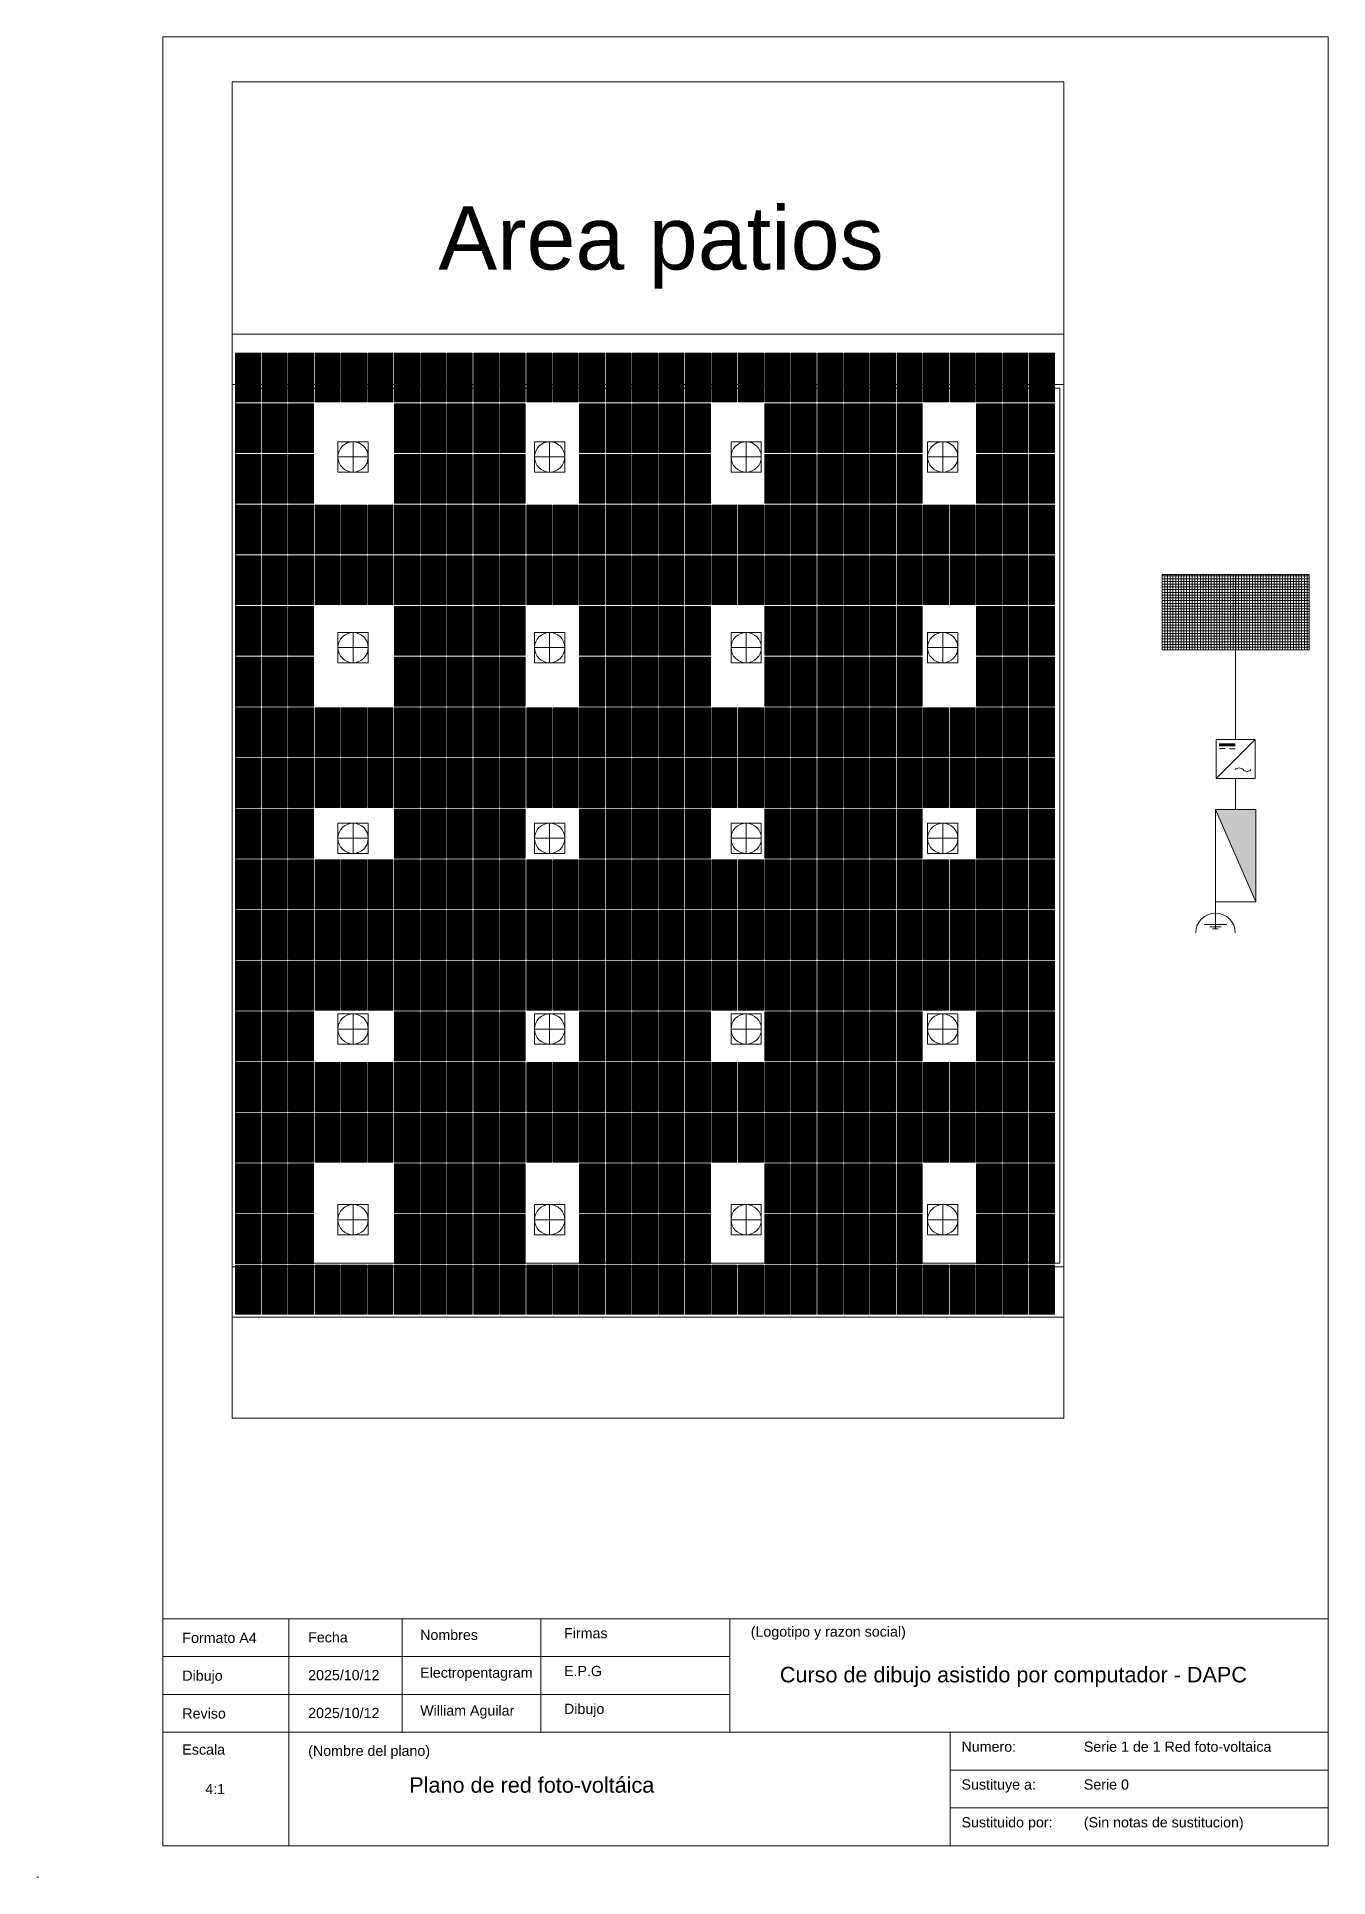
# Paper-space layout 'A4 PLANO DE RED FOTO-VOLTAICA' of a CAD drawing. Header units: millimetres. Extents: x 0 to 205, y 0 to 292.
# The model-space entities are those that its viewports show. They can reach past a viewport. Long polylines and large blocks are cut down to what shows.
import ezdxf

# ---------------------------------------------------------------- set-up
doc = ezdxf.new("R2010")
doc.units = ezdxf.units.MM
doc.linetypes.add('ACAD_ISO06W100', pattern=[36, 24, -3, 0, -3, 0, -3, 0, -3])
doc.layers.get('0').update_dxf_attribs({"lineweight": 13})
for name, color, linetype, lineweight in [('A-AREA', 7, 'Continuous', 5), ('A-ROOF', 200, 'Continuous', 13), ('A-WALL', 253, 'Continuous', 15), ('E-GRND', 5, 'Continuous', 13), ('E-LITE', 40, 'Continuous', 13), ('E-POWR', 150, 'Continuous', 13), ('S-STRS', 4, 'Continuous', 13)]:
    doc.layers.add(name, color=color, linetype=linetype, lineweight=lineweight)
doc.styles.get("Standard").update_dxf_attribs({"font": 'arial.ttf'})

# ---------------------------------------------------------------- blocks, each defined once
blk = doc.blocks.new('*U140')
at = {"layer": 'S-STRS'}
for p, q in [((0.6, 0.6), (-0.6, 0.6)), ((-0.6, -0.6), (-0.6, 0.6)), ((-0.6, 0), (0.6, 0)), ((0, -0.6), (0, 0.6)), ((0.6, -0.6), (0.6, 0.6)), ((-0.6, -0.6), (0.6, -0.6))]:
    blk.add_line(p, q, dxfattribs=at)
blk.add_circle((0, 0), 0.6, dxfattribs=at)
blk = doc.blocks.new('*U141')
at = {"layer": 'S-STRS', "color": 0, "linetype": 'ByBlock', "lineweight": -2, "transparency": 16777216}
for p in [(0, 30.256), (7.8, 30.256), (15.6, 30.256), (23.4, 30.256), (0, 22.692), (7.8, 22.692), (15.6, 22.692), (23.4, 22.692), (0, 15.128), (7.8, 15.128), (15.6, 15.128), (23.4, 15.128), (0, 7.564), (7.8, 7.564), (15.6, 7.564), (23.4, 7.564), (0, 0), (7.8, 0), (15.6, 0), (23.4, 0)]:
    blk.add_blockref('*U140', p, dxfattribs=at)
blk = doc.blocks.new('PanelSolar')
at = {"layer": 'E-POWR', "lineweight": 20}
for p, q in [((1389.953, 33.497), (1388.961, 33.497)), ((1388.961, 33.497), (1388.961, 31.562)), ((1388.961, 33.47), (1389.953, 33.47)), ((1388.961, 33.434), (1389.953, 33.434)), ((1388.961, 33.398), (1389.953, 33.398)), ((1388.981, 31.562), (1388.981, 33.497)), ((1389.017, 31.562), (1389.017, 33.497)), ((1389.053, 31.562), (1389.053, 33.497)), ((1389.089, 31.562), (1389.089, 33.497)), ((1389.125, 31.562), (1389.125, 33.497)), ((1389.161, 31.562), (1389.161, 33.497)), ((1389.197, 31.562), (1389.197, 33.497)), ((1389.233, 31.562), (1389.233, 33.497)), ((1389.269, 31.562), (1389.269, 33.497)), ((1389.305, 31.562), (1389.305, 33.497)), ((1389.341, 31.562), (1389.341, 33.497)), ((1389.377, 31.562), (1389.377, 33.497)), ((1389.413, 31.562), (1389.413, 33.497)), ((1389.449, 31.562), (1389.449, 33.497)), ((1389.485, 31.562), (1389.485, 33.497)), ((1389.521, 31.562), (1389.521, 33.497)), ((1389.557, 31.562), (1389.557, 33.497)), ((1389.593, 31.562), (1389.593, 33.497)), ((1389.629, 31.562), (1389.629, 33.497)), ((1389.665, 31.562), (1389.665, 33.497)), ((1389.701, 31.562), (1389.701, 33.497)), ((1389.737, 31.562), (1389.737, 33.497)), ((1389.773, 31.562), (1389.773, 33.497)), ((1389.809, 31.562), (1389.809, 33.497)), ((1389.845, 31.562), (1389.845, 33.497)), ((1389.881, 31.562), (1389.881, 33.497)), ((1389.917, 31.562), (1389.917, 33.497)), ((1389.953, 31.562), (1389.953, 33.497)), ((1388.961, 33.362), (1389.953, 33.362)), ((1388.961, 33.326), (1389.953, 33.326)), ((1388.961, 33.29), (1389.953, 33.29)), ((1388.961, 33.254), (1389.953, 33.254)), ((1388.961, 33.218), (1389.953, 33.218)), ((1388.961, 33.182), (1389.953, 33.182)), ((1388.961, 33.146), (1389.953, 33.146)), ((1388.961, 33.11), (1389.953, 33.11)), ((1388.961, 33.074), (1389.953, 33.074)), ((1388.961, 33.038), (1389.953, 33.038)), ((1388.961, 33.002), (1389.953, 33.002)), ((1388.961, 32.966), (1389.953, 32.966)), ((1388.961, 32.93), (1389.953, 32.93)), ((1388.961, 32.894), (1389.953, 32.894)), ((1388.961, 32.858), (1389.953, 32.858)), ((1388.961, 32.822), (1389.953, 32.822)), ((1388.961, 32.786), (1389.953, 32.786)), ((1388.961, 32.75), (1389.953, 32.75)), ((1388.961, 32.714), (1389.953, 32.714)), ((1388.961, 32.678), (1389.953, 32.678)), ((1388.961, 32.642), (1389.953, 32.642)), ((1388.961, 32.606), (1389.953, 32.606)), ((1388.961, 32.57), (1389.953, 32.57)), ((1388.961, 32.534), (1389.953, 32.534)), ((1389.953, 32.529), (1388.961, 32.529)), ((1388.961, 32.498), (1389.953, 32.498)), ((1388.961, 32.462), (1389.953, 32.462)), ((1388.961, 32.426), (1389.953, 32.426)), ((1388.961, 32.39), (1389.953, 32.39)), ((1388.961, 32.354), (1389.953, 32.354)), ((1388.961, 32.318), (1389.953, 32.318)), ((1388.961, 32.282), (1389.953, 32.282)), ((1388.961, 32.246), (1389.953, 32.246)), ((1388.961, 32.21), (1389.953, 32.21)), ((1388.961, 32.174), (1389.953, 32.174)), ((1388.961, 32.138), (1389.953, 32.138)), ((1388.961, 32.102), (1389.953, 32.102)), ((1388.961, 32.066), (1389.953, 32.066)), ((1388.961, 32.03), (1389.953, 32.03)), ((1388.961, 31.994), (1389.953, 31.994)), ((1388.961, 31.958), (1389.953, 31.958)), ((1388.961, 31.756), (1388.961, 31.949)), ((1388.961, 31.922), (1389.953, 31.922)), ((1388.961, 31.886), (1389.953, 31.886)), ((1388.961, 31.85), (1389.953, 31.85)), ((1388.961, 31.814), (1389.953, 31.814)), ((1388.961, 31.778), (1389.953, 31.778)), ((1388.961, 31.562), (1388.961, 31.756)), ((1388.961, 31.742), (1389.953, 31.742)), ((1388.961, 31.706), (1389.953, 31.706)), ((1388.961, 31.67), (1389.953, 31.67)), ((1388.961, 31.634), (1389.953, 31.634)), ((1388.961, 31.598), (1389.953, 31.598)), ((1388.961, 31.562), (1389.953, 31.562))]:
    blk.add_line(p, q, dxfattribs=at)
blk = doc.blocks.new('*U311')
h = blk.add_hatch(color=256)
h.dxf.hatch_style = 1
h.paths.add_polyline_path([(-112.5, 0), (112.5, 0), (112.5, 98)])
blk.add_line((112.5, 98), (-112.5, 0))
blk.add_lwpolyline([(-112.5, 98), (112.5, 98), (112.5, 0), (-112.5, 0)], close=True)
blk = doc.blocks.new('RETIE - Tierra aislada')
for p, q in [((0, 0), (0, 20)), ((0, 0), (0, -20)), ((0, -20), (-20, -20)), ((0, -24), (-10, -24)), ((0, -28), (-5, -28)), ((0, -20), (20, -20)), ((0, -20), (0, -24)), ((0, -24), (10, -24)), ((0, -24), (0, -28)), ((0, -28), (5, -28))]:
    blk.add_line(p, q)
blk.add_arc((0, -35), 35, 0, 180)
blk = doc.blocks.new('*U313')
at = {"lineweight": 200}
blk.add_line((-405, -88), (-190, -88), dxfattribs=at)
for p, q in [((-399, -140), (-322, -140)), ((-267, -141), (-190, -141))]:
    blk.add_line(p, q)
blk = doc.blocks.new('RETIE-INVERSOR')
for p, q in [((1096.2, 1171.7), (1096.2, 1271.7)), ((1096.2, 1271.7), (1196.2, 1271.7)), ((1096.2, 1171.7), (1196.2, 1271.7)), ((1196.2, 1271.7), (1196.2, 1171.7)), ((1196.2, 1171.7), (1096.2, 1171.7))]:
    blk.add_line(p, q)
for centre, start, end in [((1155.1, 1185.1), 42.436, 137.564), ((1175.6, 1203.7), 222.436, 317.564)]:
    blk.add_arc(centre, 13.8, start, end)
at = {"xscale": 0.1900145187158556, "yscale": 0.1900145187158556, "zscale": 0.1900145187158556}
blk.add_blockref('*U313', (1181, 1275.1), dxfattribs=at)

msp = doc.modelspace()

# ---------------------------------------------------------------- linework, layer by layer
at = {"layer": 'A-AREA'}
for p, q in [((264.461, -64.463), (297.461, -64.463)), ((264.461, -64.463), (264.461, -76.463)), ((297.461, -64.463), (297.461, -117.463)), ((264.461, -76.463), (297.461, -76.463)), ((264.461, -111.463), (297.461, -111.463)), ((264.461, -111.463), (297.461, -111.463)), ((297.461, -117.463), (264.461, -117.463))]:
    msp.add_line(p, q, dxfattribs=at)
at = {"layer": 'A-ROOF'}
for p, q in [((280.961, -74.463), (264.461, -74.463)), ((280.961, -74.463), (297.461, -74.463)), ((264.461, -113.463), (297.461, -113.463))]:
    msp.add_line(p, q, dxfattribs=at)
at = {"layer": 'A-WALL'}
for p, q in [((264.461, -117.463), (264.461, -64.463)), ((297.461, -76.463), (264.461, -76.463)), ((264.461, -76.463), (264.461, -111.463)), ((264.611, -76.613), (264.611, -111.313)), ((264.611, -76.613), (297.311, -76.613)), ((297.311, -111.313), (297.311, -76.613)), ((297.311, -111.463), (264.461, -111.463)), ((297.311, -111.313), (264.611, -111.313)), ((284.207, -111.313), (286.757, -111.313))]:
    msp.add_line(p, q, dxfattribs=at)
at = {"layer": 'E-POWR', "lineweight": 20}
for p, q in [((304.282, -86.991), (304.282, -90.546)), ((304.282, -93.318), (304.282, -92.089))]:
    msp.add_line(p, q, dxfattribs=at)

# ---------------------------------------------------------------- block references
at = {"layer": 'E-GRND', "xscale": 0.02240372474074607, "yscale": 0.02240372474074607, "zscale": 0.02240372474074607}
msp.add_blockref('RETIE - Tierra aislada', (303.484, -97.43), dxfattribs=at)
at = {"layer": 'E-LITE', "xscale": 0.01542588370672127, "yscale": 0.01542588370672127, "zscale": 0.01542588370672127}
msp.add_blockref('RETIE-INVERSOR', (286.601, -110.164), dxfattribs=at)
at = {"layer": 'E-LITE', "xscale": 0.01628663541187331, "yscale": 0.01628663541187331, "zscale": 0.01628663541187331, "rotation": 90.00000000000001}
msp.add_blockref('*U311', (305.08, -95.15), dxfattribs=at)
at = {"layer": 'E-POWR', "lineweight": 20}
for p in [(-1124.362, -108.717), (-1123.312, -108.717), (-1122.262, -108.717), (-1121.212, -108.717), (-1120.162, -108.717), (-1119.112, -108.717), (-1118.062, -108.717), (-1117.012, -108.717), (-1115.962, -108.717), (-1114.912, -108.717), (-1113.862, -108.717), (-1112.812, -108.717), (-1111.762, -108.717), (-1110.712, -108.717), (-1109.662, -108.717), (-1108.612, -108.717), (-1107.562, -108.717), (-1106.512, -108.717), (-1105.462, -108.717), (-1104.412, -108.717), (-1103.362, -108.717), (-1102.312, -108.717), (-1101.262, -108.717), (-1100.212, -108.717), (-1099.162, -108.717), (-1098.112, -108.717), (-1097.062, -108.717), (-1096.012, -108.717), (-1094.962, -108.717), (-1093.912, -108.717), (-1092.862, -108.717), (-1124.362, -110.727), (-1123.312, -110.727), (-1122.262, -110.727), (-1118.062, -110.727), (-1117.012, -110.727), (-1115.962, -110.727), (-1114.912, -110.727), (-1113.862, -110.727), (-1110.712, -110.727), (-1109.662, -110.727), (-1108.612, -110.727), (-1107.562, -110.727), (-1106.512, -110.727), (-1103.362, -110.727), (-1102.312, -110.727), (-1101.262, -110.727), (-1100.212, -110.727), (-1099.162, -110.727), (-1098.112, -110.727), (-1094.962, -110.727), (-1093.912, -110.727), (-1092.862, -110.727), (-1124.362, -112.737), (-1123.312, -112.737), (-1122.262, -112.737), (-1118.062, -112.737), (-1117.012, -112.737), (-1115.962, -112.737), (-1114.912, -112.737), (-1113.862, -112.737), (-1110.712, -112.737), (-1109.662, -112.737), (-1108.612, -112.737), (-1107.562, -112.737), (-1106.512, -112.737), (-1103.362, -112.737), (-1102.312, -112.737), (-1101.262, -112.737), (-1100.212, -112.737), (-1099.162, -112.737), (-1098.112, -112.737), (-1094.962, -112.737), (-1093.912, -112.737), (-1092.862, -112.737), (-1124.362, -114.747), (-1123.312, -114.747), (-1122.262, -114.747), (-1121.212, -114.747), (-1120.162, -114.747), (-1119.112, -114.747), (-1118.062, -114.747), (-1117.012, -114.747), (-1115.962, -114.747), (-1114.912, -114.747), (-1113.862, -114.747), (-1112.812, -114.747), (-1111.762, -114.747), (-1110.712, -114.747), (-1109.662, -114.747), (-1108.612, -114.747), (-1107.562, -114.747), (-1106.512, -114.747), (-1105.462, -114.747), (-1104.412, -114.747), (-1103.362, -114.747), (-1102.312, -114.747), (-1101.262, -114.747), (-1100.212, -114.747), (-1099.162, -114.747), (-1098.112, -114.747), (-1097.062, -114.747), (-1096.012, -114.747), (-1094.962, -114.747), (-1093.912, -114.747), (-1092.862, -114.747), (-1124.362, -116.757), (-1123.312, -116.757), (-1122.262, -116.757), (-1121.212, -116.757), (-1120.162, -116.757), (-1119.112, -116.757), (-1118.062, -116.757), (-1117.012, -116.757), (-1115.962, -116.757), (-1114.912, -116.757), (-1113.862, -116.757), (-1112.812, -116.757), (-1111.762, -116.757), (-1110.712, -116.757), (-1109.662, -116.757), (-1108.612, -116.757), (-1107.562, -116.757), (-1106.512, -116.757), (-1105.462, -116.757), (-1104.412, -116.757), (-1103.362, -116.757), (-1102.312, -116.757), (-1101.262, -116.757), (-1100.212, -116.757), (-1099.162, -116.757), (-1098.112, -116.757), (-1097.062, -116.757), (-1096.012, -116.757), (-1094.962, -116.757), (-1093.912, -116.757), (-1092.862, -116.757), (-1124.362, -118.767), (-1123.312, -118.767), (-1122.262, -118.767), (-1118.062, -118.767), (-1117.012, -118.767), (-1115.962, -118.767), (-1114.912, -118.767), (-1113.862, -118.767), (-1110.712, -118.767), (-1109.662, -118.767), (-1108.612, -118.767), (-1107.562, -118.767), (-1106.512, -118.767), (-1103.362, -118.767), (-1102.312, -118.767), (-1101.262, -118.767), (-1100.212, -118.767), (-1099.162, -118.767), (-1098.112, -118.767), (-1094.962, -118.767), (-1093.912, -118.767), (-1092.862, -118.767), (-1124.362, -120.777), (-1123.312, -120.777), (-1122.262, -120.777), (-1118.062, -120.777), (-1117.012, -120.777), (-1115.962, -120.777), (-1114.912, -120.777), (-1113.862, -120.777), (-1110.712, -120.777), (-1109.662, -120.777), (-1108.612, -120.777), (-1107.562, -120.777), (-1106.512, -120.777), (-1103.362, -120.777), (-1102.312, -120.777), (-1101.262, -120.777), (-1100.212, -120.777), (-1099.162, -120.777), (-1098.112, -120.777), (-1094.962, -120.777), (-1093.912, -120.777), (-1092.862, -120.777), (-1124.362, -122.787), (-1123.312, -122.787), (-1122.262, -122.787), (-1121.212, -122.787), (-1120.162, -122.787), (-1119.112, -122.787), (-1118.062, -122.787), (-1117.012, -122.787), (-1115.962, -122.787), (-1114.912, -122.787), (-1113.862, -122.787), (-1112.812, -122.787), (-1111.762, -122.787), (-1110.712, -122.787), (-1109.662, -122.787), (-1108.612, -122.787), (-1107.562, -122.787), (-1106.512, -122.787), (-1105.462, -122.787), (-1104.412, -122.787), (-1103.362, -122.787), (-1102.312, -122.787), (-1101.262, -122.787), (-1100.212, -122.787), (-1099.162, -122.787), (-1098.112, -122.787), (-1097.062, -122.787), (-1096.012, -122.787), (-1094.962, -122.787), (-1093.912, -122.787), (-1092.862, -122.787), (-1124.362, -124.797), (-1123.312, -124.797), (-1122.262, -124.797), (-1121.212, -124.797), (-1120.162, -124.797), (-1119.112, -124.797), (-1118.062, -124.797), (-1117.012, -124.797), (-1115.962, -124.797), (-1114.912, -124.797), (-1113.862, -124.797), (-1112.812, -124.797), (-1111.762, -124.797), (-1110.712, -124.797), (-1109.662, -124.797), (-1108.612, -124.797), (-1107.562, -124.797), (-1106.512, -124.797), (-1105.462, -124.797), (-1104.412, -124.797), (-1103.362, -124.797), (-1102.312, -124.797), (-1101.262, -124.797), (-1100.212, -124.797), (-1099.162, -124.797), (-1098.112, -124.797), (-1097.062, -124.797), (-1096.012, -124.797), (-1094.962, -124.797), (-1093.912, -124.797), (-1092.862, -124.797), (-1124.362, -126.807), (-1123.312, -126.807), (-1122.262, -126.807), (-1118.062, -126.807), (-1117.012, -126.807), (-1115.962, -126.807), (-1114.912, -126.807), (-1113.862, -126.807), (-1110.712, -126.807), (-1109.662, -126.807), (-1108.612, -126.807), (-1107.562, -126.807), (-1106.512, -126.807), (-1103.362, -126.807), (-1102.312, -126.807), (-1101.262, -126.807), (-1100.212, -126.807), (-1099.162, -126.807), (-1098.112, -126.807), (-1094.962, -126.807), (-1093.912, -126.807), (-1092.862, -126.807), (-1124.362, -128.817), (-1123.312, -128.817), (-1122.262, -128.817), (-1121.212, -128.817), (-1120.162, -128.817), (-1119.112, -128.817), (-1118.062, -128.817), (-1117.012, -128.817), (-1115.962, -128.817), (-1114.912, -128.817), (-1113.862, -128.817), (-1112.812, -128.817), (-1111.762, -128.817), (-1110.712, -128.817), (-1109.662, -128.817), (-1108.612, -128.817), (-1107.562, -128.817), (-1106.512, -128.817), (-1105.462, -128.817), (-1104.412, -128.817), (-1103.362, -128.817), (-1102.312, -128.817), (-1101.262, -128.817), (-1100.212, -128.817), (-1099.162, -128.817), (-1098.112, -128.817), (-1097.062, -128.817), (-1096.012, -128.817), (-1094.962, -128.817), (-1093.912, -128.817), (-1092.862, -128.817), (-1124.362, -130.827), (-1123.312, -130.827), (-1122.262, -130.827), (-1121.212, -130.827), (-1120.162, -130.827), (-1119.112, -130.827), (-1118.062, -130.827), (-1117.012, -130.827), (-1115.962, -130.827), (-1114.912, -130.827), (-1113.862, -130.827), (-1112.812, -130.827), (-1111.762, -130.827), (-1110.712, -130.827), (-1109.662, -130.827), (-1108.612, -130.827), (-1107.562, -130.827), (-1106.512, -130.827), (-1105.462, -130.827), (-1104.412, -130.827), (-1103.362, -130.827), (-1102.312, -130.827), (-1101.262, -130.827), (-1100.212, -130.827), (-1099.162, -130.827), (-1098.112, -130.827), (-1097.062, -130.827), (-1096.012, -130.827), (-1094.962, -130.827), (-1093.912, -130.827), (-1092.862, -130.827), (-1124.362, -132.837), (-1123.312, -132.837), (-1122.262, -132.837), (-1121.212, -132.837), (-1120.162, -132.837), (-1119.112, -132.837), (-1118.062, -132.837), (-1117.012, -132.837), (-1115.962, -132.837), (-1114.912, -132.837), (-1113.862, -132.837), (-1112.812, -132.837), (-1111.762, -132.837), (-1110.712, -132.837), (-1109.662, -132.837), (-1108.612, -132.837), (-1107.562, -132.837), (-1106.512, -132.837), (-1105.462, -132.837), (-1104.412, -132.837), (-1103.362, -132.837), (-1102.312, -132.837), (-1101.262, -132.837), (-1100.212, -132.837), (-1099.162, -132.837), (-1098.112, -132.837), (-1097.062, -132.837), (-1096.012, -132.837), (-1094.962, -132.837), (-1093.912, -132.837), (-1092.862, -132.837), (-1124.362, -134.847), (-1123.312, -134.847), (-1122.262, -134.847), (-1118.062, -134.847), (-1117.012, -134.847), (-1115.962, -134.847), (-1114.912, -134.847), (-1113.862, -134.847), (-1110.712, -134.847), (-1109.662, -134.847), (-1108.612, -134.847), (-1107.562, -134.847), (-1106.512, -134.847), (-1103.362, -134.847), (-1102.312, -134.847), (-1101.262, -134.847), (-1100.212, -134.847), (-1099.162, -134.847), (-1098.112, -134.847), (-1094.962, -134.847), (-1093.912, -134.847), (-1092.862, -134.847), (-1124.362, -136.857), (-1123.312, -136.857), (-1122.262, -136.857), (-1121.212, -136.857), (-1120.162, -136.857), (-1119.112, -136.857), (-1118.062, -136.857), (-1117.012, -136.857), (-1115.962, -136.857), (-1114.912, -136.857), (-1113.862, -136.857), (-1112.812, -136.857), (-1111.762, -136.857), (-1110.712, -136.857), (-1109.662, -136.857), (-1108.612, -136.857), (-1107.562, -136.857), (-1106.512, -136.857), (-1105.462, -136.857), (-1104.412, -136.857), (-1103.362, -136.857), (-1102.312, -136.857), (-1101.262, -136.857), (-1100.212, -136.857), (-1099.162, -136.857), (-1098.112, -136.857), (-1097.062, -136.857), (-1096.012, -136.857), (-1094.962, -136.857), (-1093.912, -136.857), (-1092.862, -136.857), (-1124.362, -138.867), (-1123.312, -138.867), (-1122.262, -138.867), (-1121.212, -138.867), (-1120.162, -138.867), (-1119.112, -138.867), (-1118.062, -138.867), (-1117.012, -138.867), (-1115.962, -138.867), (-1114.912, -138.867), (-1113.862, -138.867), (-1112.812, -138.867), (-1111.762, -138.867), (-1110.712, -138.867), (-1109.662, -138.867), (-1108.612, -138.867), (-1107.562, -138.867), (-1106.512, -138.867), (-1105.462, -138.867), (-1104.412, -138.867), (-1103.362, -138.867), (-1102.312, -138.867), (-1101.262, -138.867), (-1100.212, -138.867), (-1099.162, -138.867), (-1098.112, -138.867), (-1097.062, -138.867), (-1096.012, -138.867), (-1094.962, -138.867), (-1093.912, -138.867), (-1092.862, -138.867), (-1124.362, -140.877), (-1123.312, -140.877), (-1122.262, -140.877), (-1118.062, -140.877), (-1117.012, -140.877), (-1115.962, -140.877), (-1114.912, -140.877), (-1113.862, -140.877), (-1110.712, -140.877), (-1109.662, -140.877), (-1108.612, -140.877), (-1107.562, -140.877), (-1106.512, -140.877), (-1103.362, -140.877), (-1102.312, -140.877), (-1101.262, -140.877), (-1100.212, -140.877), (-1099.162, -140.877), (-1098.112, -140.877), (-1094.962, -140.877), (-1093.912, -140.877), (-1092.862, -140.877), (-1124.362, -142.887), (-1123.312, -142.887), (-1122.262, -142.887), (-1118.062, -142.887), (-1117.012, -142.887), (-1115.962, -142.887), (-1114.912, -142.887), (-1113.862, -142.887), (-1110.712, -142.887), (-1109.662, -142.887), (-1108.612, -142.887), (-1107.562, -142.887), (-1106.512, -142.887), (-1103.362, -142.887), (-1102.312, -142.887), (-1101.262, -142.887), (-1100.212, -142.887), (-1099.162, -142.887), (-1098.112, -142.887), (-1094.962, -142.887), (-1093.912, -142.887), (-1092.862, -142.887), (-1124.362, -144.897), (-1123.312, -144.897), (-1122.262, -144.897), (-1121.212, -144.897), (-1120.162, -144.897), (-1119.112, -144.897), (-1118.062, -144.897), (-1117.012, -144.897), (-1115.962, -144.897), (-1114.912, -144.897), (-1113.862, -144.897), (-1112.812, -144.897), (-1111.762, -144.897), (-1110.712, -144.897), (-1109.662, -144.897), (-1108.612, -144.897), (-1107.562, -144.897), (-1106.512, -144.897), (-1105.462, -144.897), (-1104.412, -144.897), (-1103.362, -144.897), (-1102.312, -144.897), (-1101.262, -144.897), (-1100.212, -144.897), (-1099.162, -144.897), (-1098.112, -144.897), (-1097.062, -144.897), (-1096.012, -144.897), (-1094.962, -144.897), (-1093.912, -144.897), (-1092.862, -144.897)]:
    msp.add_blockref('PanelSolar', p, dxfattribs=at)
at = {"layer": 'E-POWR', "lineweight": 20, "xscale": 3.017107236777943, "yscale": 3.017107236777943, "zscale": 3.017107236777943, "rotation": 270}
msp.add_blockref('PanelSolar', (206.137, 4106.648), dxfattribs=at)
at = {"layer": 'S-STRS'}
msp.add_blockref('*U141', (269.261, -109.591), dxfattribs=at)

# ---------------------------------------------------------------- texts
at = {"layer": 'A-AREA', "insert": (272.649, -69.401), "char_height": 2.5, "attachment_point": 1}
msp.add_mtext_dynamic_manual_height_columns('\\pxt10;Area patios', width=43.74055, gutter_width=12.5, heights=[2.587], dxfattribs=at)

psp = doc.layouts.new('A4 PLANO DE RED FOTO-VOLTAICA')

# ---------------------------------------------------------------- linework, layer by layer
at = {"lineweight": 20}
for p, q in [((20, 41, 20.5), (20, 47, 20.5)), ((20, 35, 20.5), (20, 41, 20.5)), ((20, 41, 20.5), (205, 41, 20.5)), ((40, 41, 20.5), (40, 5, 20.5)), ((40, 41, 20.5), (58, 41, 20.5)), ((58, 41, 20.5), (58, 23, 20.5)), ((58, 41, 20.5), (80, 41, 20.5)), ((80, 41, 20.5), (80, 23, 20.5)), ((80, 41, 20.5), (110, 41, 20.5)), ((110, 41, 20.5), (110, 23, 20.5)), ((20, 35, 20.5), (110, 35, 20.5)), ((20, 29, 20.5), (20, 35, 20.5)), ((20, 35, 20.5), (110, 35, 20.5)), ((20, 23, 20.5), (20, 29, 20.5)), ((20, 29, 20.5), (110, 29, 20.5)), ((20, 5, 20.5), (20, 23, 20.5)), ((20, 23, 20.5), (205, 23, 20.5)), ((145, 5, 20.5), (145, 23, 20.5)), ((145, 17, 20.5), (205, 17, 20.5)), ((145, 17, 20.5), (205, 17, 20.5)), ((205, 11, 20.5), (205, 17, 20.5)), ((145, 11, 20.5), (205, 11, 20.5)), ((205, 5, 20.5), (205, 11, 20.5)), ((205, 5, 20.5), (145, 5, 20.5)), ((0, 0), (0.33, 0))]:
    psp.add_line(p, q, dxfattribs=at)
at = {"lineweight": 20, "elevation": 20.5}
psp.add_lwpolyline([(20, 5), (205, 5), (205, 292), (20, 292)], close=True, dxfattribs=at)

# ---------------------------------------------------------------- texts
at = {"lineweight": 20, "attachment_point": 1}
for s, width, gutter_width, heights, insert, char_height in [('Formato A4', 14.9128, 8.09, [0], (23.1, 38.79), 1.618), ('Fecha', 5.2295, 8.09, [0], (43.08, 38.87), 1.618), ('Nombres', 5.2295, 8.09, [0], (60.86, 39.26), 1.618), ('Firmas', 5.2295, 8.09, [0], (83.69, 39.52), 1.618), ('(Logotipo y razon social)', 30.6624, 8.09, [0], (113.33, 39.78), 1.618), ('Dibujo', 5.2295, 8.09, [0], (23.1, 32.79), 1.618), ('2025/10/12', 14.1376, 8.09, [2.09], (43.08, 32.87), 1.618), ('Electropentagram', 5.2295, 8.09, [0], (60.86, 33.26), 1.618), ('E.P.G', 5.2295, 8.09, [0], (83.69, 33.52), 1.618), ('\\pxqc;Curso de dibujo asistido por computador - DAPC', 77.8702, 12.27, [0], (116.09, 33.37), 2.455), ('Reviso', 5.2295, 8.09, [0], (23.1, 26.79), 1.618), ('2025/10/12', 5.2295, 8.09, [0], (43.08, 26.87), 1.618), ('William Aguilar', 17.8057, 8.09, [2.09], (60.86, 27.26), 1.618), ('Dibujo', 5.2295, 8.09, [0], (83.69, 27.52), 1.618), ('Escala', 5.2295, 8.09, [0], (23.1, 21.07), 1.618), ('(Nombre del plano)', 20.9825, 8.09, [0], (43.08, 20.87), 1.618), ('Numero: ^I^ISerie 1 de 1 Red foto-voltaica', 57.809, 8.09, [1.67], (146.79, 21.52), 1.618), ('4:1', 5.2295, 8.09, [0], (26.75, 14.81), 1.618), ('Plano de red foto-voltáica', 75.7877, 12.27, [3.18], (59.13, 15.86), 2.455), ('Sustituye a:^I^ISerie 0', 54.4479, 8.09, [0], (146.79, 15.52), 1.618), ('Sustituido por:^I(Sin notas de sustitucion)', 56.3547, 8.09, [0], (146.79, 9.52), 1.618)]:
    psp.add_mtext_dynamic_manual_height_columns(s, width=width, gutter_width=gutter_width, heights=heights, dxfattribs=dict(at, insert=insert, char_height=char_height))

# ---------------------------------------------------------------- viewports
at = {"layer": '0', "linetype": 'ACAD_ISO06W100', "lineweight": 20, "view_target_point": (286.677, 87.73)}
psp.add_viewport(center=(112.5, 166.5), size=(185, 251), view_center_point=(-1.844, -181.776), view_height=62.75, dxfattribs=at)

doc.saveas('drawing.dxf')
